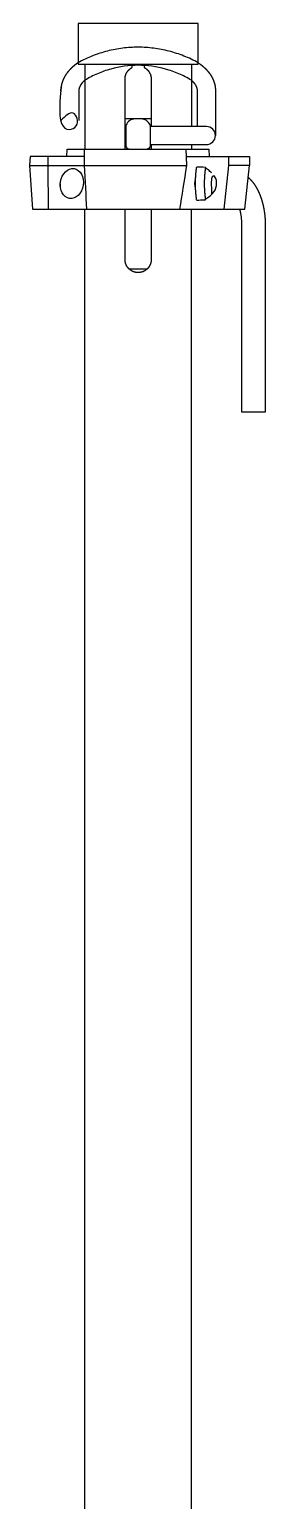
# Model space of a CAD drawing. Header units: millimetres. Extents: x 1924 to 471109, y -30014 to 109986.
# Drawn here: x 436172 to 436330, y 29599 to 30579 of the extents above; entities that cross this region are included whole.
import ezdxf

# ---------------------------------------------------------------- set-up
doc = ezdxf.new("R2010")
doc.units = ezdxf.units.MM
doc.header["$LTSCALE"] = 100
doc.linetypes.add('104', pattern=[4, 2, -2])
doc.layers.add('PERI_HIDDEN', color=30, linetype='104', plot=False)

msp = doc.modelspace()

# ---------------------------------------------------------------- linework, layer by layer
at = {"color": 0, "linetype": 'ByBlock'}
for p, q in [((436209.37, 30555.612), (436209.37, 30499.112)), ((436280.46, 30555.612), (436280.46, 30514.112)), ((436253.665, 30519.112), (436236.165, 30519.112)), ((436253.665, 30502.112), (436253.665, 30499.112)), ((436280.46, 30502.112), (436280.46, 30499.112)), ((436305.185, 30494.112), (436305.185, 30488.112)), ((436250.772, 30419.112), (436239.057, 30419.112))]:
    msp.add_line(p, q, dxfattribs=at)
msp.add_lwpolyline([(436284.915, 30555.612), (436284.915, 30582.612), (436204.915, 30582.612), (436204.915, 30555.612)], close=True, dxfattribs=at)
for points in [[(436236.165, 30499.112), (436236.165, 30545.612), (436236.166, 30545.757), (436236.17, 30545.902), (436236.176, 30546.049), (436236.185, 30546.196), (436236.197, 30546.343), (436236.21, 30546.491), (436236.227, 30546.639), (436236.246, 30546.788), (436236.268, 30546.936), (436236.292, 30547.085), (436236.319, 30547.233), (436236.348, 30547.382), (436236.38, 30547.53), (436236.414, 30547.678), (436236.451, 30547.825), (436236.491, 30547.972), (436236.533, 30548.119), (436236.578, 30548.265), (436236.625, 30548.41), (436236.675, 30548.555), (436236.727, 30548.698), (436236.782, 30548.841), (436236.84, 30548.982), (436236.9, 30549.123), (436236.963, 30549.262), (436237.028, 30549.4), (436237.096, 30549.537), (436237.166, 30549.673), (436237.238, 30549.807), (436237.312, 30549.94), (436237.388, 30550.071), (436237.467, 30550.2), (436237.548, 30550.328), (436237.63, 30550.455), (436237.715, 30550.579), (436237.801, 30550.702), (436237.889, 30550.823), (436237.979, 30550.943), (436238.07, 30551.06), (436238.163, 30551.175), (436238.257, 30551.288), (436238.353, 30551.399), (436238.451, 30551.508), (436238.549, 30551.615), (436238.649, 30551.72), (436238.751, 30551.822), (436238.854, 30551.922), (436238.959, 30552.022), (436239.067, 30552.12), (436239.177, 30552.217), (436239.289, 30552.312), (436239.403, 30552.406), (436239.519, 30552.499), (436239.637, 30552.59), (436239.757, 30552.679), (436239.879, 30552.766), (436240.003, 30552.852), (436240.128, 30552.935), (436240.255, 30553.017), (436240.384, 30553.097), (436240.514, 30553.174), (436240.646, 30553.25), (436240.78, 30553.323), (436240.915, 30553.394), (436240.915, 30555.612)], [(436248.915, 30555.612), (436248.915, 30553.394), (436249.05, 30553.323), (436249.183, 30553.25), (436249.315, 30553.174), (436249.446, 30553.097), (436249.574, 30553.017), (436249.701, 30552.935), (436249.827, 30552.852), (436249.951, 30552.766), (436250.072, 30552.679), (436250.192, 30552.59), (436250.31, 30552.499), (436250.427, 30552.406), (436250.541, 30552.312), (436250.653, 30552.217), (436250.762, 30552.12), (436250.87, 30552.022), (436250.976, 30551.922), (436251.079, 30551.822), (436251.18, 30551.72), (436251.28, 30551.615), (436251.379, 30551.508), (436251.476, 30551.399), (436251.572, 30551.288), (436251.667, 30551.175), (436251.76, 30551.06), (436251.851, 30550.943), (436251.941, 30550.823), (436252.029, 30550.702), (436252.115, 30550.579), (436252.199, 30550.455), (436252.282, 30550.328), (436252.362, 30550.2), (436252.441, 30550.071), (436252.518, 30549.94), (436252.592, 30549.807), (436252.664, 30549.673), (436252.734, 30549.537), (436252.801, 30549.4), (436252.867, 30549.262), (436252.929, 30549.123), (436252.989, 30548.982), (436253.047, 30548.841), (436253.102, 30548.698), (436253.155, 30548.555), (436253.204, 30548.41), (436253.252, 30548.265), (436253.296, 30548.119), (436253.339, 30547.972), (436253.378, 30547.825), (436253.415, 30547.678), (436253.45, 30547.53), (436253.481, 30547.382), (436253.511, 30547.233), (436253.538, 30547.085), (436253.562, 30546.936), (436253.583, 30546.788), (436253.602, 30546.639), (436253.619, 30546.491), (436253.633, 30546.343), (436253.644, 30546.196), (436253.653, 30546.049), (436253.66, 30545.902), (436253.663, 30545.757), (436253.665, 30545.612), (436253.665, 30514.112)], [(436284.994, 30556.517), (436284.994, 30556.517), (436285.072, 30556.464), (436285.151, 30556.41), (436285.229, 30556.356), (436285.307, 30556.302), (436285.385, 30556.247), (436285.462, 30556.193), (436285.54, 30556.138), (436285.617, 30556.083), (436285.694, 30556.028), (436285.771, 30555.973), (436285.847, 30555.918), (436285.923, 30555.863), (436286, 30555.807), (436286.076, 30555.752), (436286.151, 30555.696), (436286.227, 30555.64), (436286.302, 30555.584), (436286.377, 30555.528), (436286.452, 30555.472), (436286.527, 30555.415), (436286.601, 30555.359), (436286.675, 30555.302), (436286.749, 30555.245), (436286.823, 30555.188), (436286.897, 30555.131), (436286.97, 30555.073), (436287.043, 30555.016), (436287.116, 30554.958), (436287.189, 30554.901), (436287.261, 30554.843), (436287.334, 30554.785), (436287.406, 30554.726), (436287.478, 30554.668), (436287.549, 30554.61), (436287.621, 30554.551), (436287.692, 30554.492), (436287.763, 30554.433), (436287.833, 30554.374), (436287.904, 30554.315), (436287.974, 30554.256), (436288.044, 30554.196), (436288.114, 30554.137), (436288.184, 30554.077), (436288.253, 30554.017), (436288.322, 30553.957), (436288.391, 30553.896), (436288.46, 30553.836), (436288.528, 30553.776), (436288.597, 30553.715), (436288.665, 30553.654), (436288.732, 30553.593), (436288.8, 30553.532), (436288.867, 30553.471), (436288.934, 30553.409), (436289.001, 30553.347), (436289.068, 30553.286), (436289.134, 30553.224), (436289.201, 30553.162), (436289.267, 30553.1), (436289.332, 30553.037), (436289.398, 30552.975), (436289.463, 30552.912), (436289.528, 30552.849), (436289.593, 30552.786), (436289.658, 30552.723), (436289.722, 30552.66), (436289.786, 30552.596), (436289.85, 30552.533), (436289.914, 30552.469), (436289.977, 30552.405), (436290.04, 30552.341), (436290.103, 30552.277), (436290.166, 30552.212), (436290.228, 30552.148), (436290.29, 30552.083), (436290.352, 30552.018), (436290.414, 30551.953), (436290.475, 30551.888), (436290.536, 30551.823), (436290.597, 30551.757), (436290.658, 30551.692), (436290.718, 30551.626), (436290.778, 30551.56), (436290.838, 30551.494), (436290.898, 30551.428), (436290.957, 30551.362), (436291.016, 30551.295), (436291.075, 30551.228), (436291.133, 30551.162), (436291.192, 30551.095), (436291.25, 30551.027), (436291.308, 30550.96), (436291.365, 30550.893), (436291.422, 30550.825), (436291.479, 30550.757), (436291.536, 30550.689), (436291.593, 30550.621), (436291.649, 30550.553), (436291.705, 30550.485), (436291.76, 30550.416), (436291.816, 30550.348), (436291.871, 30550.279), (436291.926, 30550.21), (436291.98, 30550.141), (436292.034, 30550.071), (436292.088, 30550.002), (436292.142, 30549.932), (436292.196, 30549.863), (436292.249, 30549.793), (436292.302, 30549.723), (436292.354, 30549.652), (436292.406, 30549.582), (436292.459, 30549.511), (436292.51, 30549.441), (436292.562, 30549.37), (436292.613, 30549.299), (436292.664, 30549.228), (436292.714, 30549.156), (436292.765, 30549.085), (436292.815, 30549.013), (436292.864, 30548.941), (436292.914, 30548.87), (436292.963, 30548.797), (436293.012, 30548.725), (436293.06, 30548.653), (436293.109, 30548.58), (436293.157, 30548.508), (436293.204, 30548.435), (436293.252, 30548.362), (436293.299, 30548.288), (436293.345, 30548.215), (436293.392, 30548.142), (436293.438, 30548.068), (436293.484, 30547.994), (436293.529, 30547.92), (436293.575, 30547.846), (436293.62, 30547.772), (436293.664, 30547.697), (436293.708, 30547.623), (436293.752, 30547.548), (436293.796, 30547.473), (436293.84, 30547.398), (436293.883, 30547.323), (436293.925, 30547.248), (436293.968, 30547.172), (436294.01, 30547.096), (436294.052, 30547.02), (436294.093, 30546.944), (436294.134, 30546.868), (436294.175, 30546.792), (436294.216, 30546.716), (436294.256, 30546.639), (436294.296, 30546.562), (436294.335, 30546.485), (436294.375, 30546.408), (436294.414, 30546.331), (436294.452, 30546.253), (436294.491, 30546.176), (436294.528, 30546.098), (436294.566, 30546.02), (436294.603, 30545.942), (436294.64, 30545.864), (436294.677, 30545.786), (436294.713, 30545.707), (436294.749, 30545.628), (436294.784, 30545.55), (436294.819, 30545.471), (436294.854, 30545.392), (436294.889, 30545.312), (436294.923, 30545.233), (436294.956, 30545.153), (436294.99, 30545.074), (436295.023, 30544.994), (436295.055, 30544.914), (436295.088, 30544.834), (436295.12, 30544.753), (436295.151, 30544.673), (436295.182, 30544.592), (436295.213, 30544.512), (436295.244, 30544.431), (436295.274, 30544.35), (436295.303, 30544.269), (436295.333, 30544.188), (436295.362, 30544.106), (436295.39, 30544.025), (436295.419, 30543.943), (436295.447, 30543.862), (436295.474, 30543.78), (436295.501, 30543.698), (436295.528, 30543.616), (436295.554, 30543.534), (436295.58, 30543.452), (436295.606, 30543.369), (436295.631, 30543.287), (436295.656, 30543.204), (436295.681, 30543.122), (436295.705, 30543.039), (436295.728, 30542.956), (436295.752, 30542.873), (436295.775, 30542.79), (436295.797, 30542.707), (436295.819, 30542.623), (436295.841, 30542.54), (436295.863, 30542.457), (436295.884, 30542.373), (436295.904, 30542.289), (436295.925, 30542.206), (436295.944, 30542.122), (436295.964, 30542.038), (436295.983, 30541.954), (436296.002, 30541.87), (436296.02, 30541.786), (436296.038, 30541.701), (436296.055, 30541.617), (436296.072, 30541.533), (436296.089, 30541.448), (436296.105, 30541.364), (436296.121, 30541.279), (436296.136, 30541.194), (436296.151, 30541.109), (436296.166, 30541.025), (436296.18, 30540.94), (436296.194, 30540.855), (436296.208, 30540.77), (436296.221, 30540.685), (436296.233, 30540.6), (436296.245, 30540.514), (436296.257, 30540.429), (436296.268, 30540.344), (436296.279, 30540.258), (436296.29, 30540.173), (436296.3, 30540.088), (436296.31, 30540.002), (436296.319, 30539.916), (436296.328, 30539.831), (436296.336, 30539.745), (436296.344, 30539.66), (436296.352, 30539.574), (436296.359, 30539.488), (436296.366, 30539.402), (436296.372, 30539.316), (436296.378, 30539.231), (436296.383, 30539.145), (436296.388, 30539.059), (436296.393, 30538.973), (436296.397, 30538.887), (436296.401, 30538.801), (436296.404, 30538.715), (436296.407, 30538.629), (436296.409, 30538.542), (436296.411, 30538.456), (436296.413, 30538.37), (436296.414, 30538.284), (436296.415, 30538.198), (436296.415, 30538.112), (436296.415, 30508.112)], [(436209.37, 30544.891), (436209.299, 30544.829), (436209.23, 30544.768), (436209.161, 30544.706), (436209.093, 30544.644), (436209.025, 30544.583), (436208.958, 30544.521), (436208.892, 30544.46), (436208.827, 30544.398), (436208.762, 30544.337), (436208.698, 30544.276), (436208.635, 30544.214), (436208.572, 30544.153), (436208.51, 30544.092), (436208.449, 30544.031), (436208.388, 30543.97), (436208.328, 30543.909), (436208.269, 30543.848), (436208.21, 30543.787), (436208.153, 30543.726), (436208.096, 30543.666), (436208.039, 30543.605), (436207.984, 30543.545), (436207.929, 30543.485), (436207.874, 30543.425), (436207.821, 30543.365), (436207.768, 30543.305), (436207.716, 30543.246), (436207.664, 30543.186), (436207.614, 30543.127), (436207.563, 30543.067), (436207.514, 30543.008), (436207.465, 30542.949), (436207.417, 30542.89), (436207.37, 30542.832), (436207.323, 30542.773), (436207.277, 30542.714), (436207.232, 30542.656), (436207.187, 30542.598), (436207.143, 30542.54), (436207.099, 30542.482), (436207.057, 30542.425), (436207.014, 30542.367), (436206.973, 30542.31), (436206.932, 30542.252), (436206.892, 30542.195), (436206.852, 30542.139), (436206.813, 30542.082), (436206.775, 30542.025), (436206.737, 30541.969), (436206.7, 30541.913), (436206.663, 30541.857), (436206.628, 30541.801), (436206.592, 30541.745), (436206.558, 30541.69), (436206.524, 30541.634), (436206.49, 30541.579), (436206.457, 30541.524), (436206.425, 30541.469), (436206.393, 30541.415), (436206.362, 30541.36), (436206.331, 30541.306), (436206.302, 30541.252), (436206.272, 30541.198), (436206.243, 30541.145), (436206.215, 30541.091), (436206.187, 30541.038), (436206.16, 30540.985), (436206.134, 30540.932), (436206.108, 30540.88), (436206.082, 30540.827), (436206.057, 30540.775), (436206.033, 30540.723), (436206.009, 30540.671), (436205.986, 30540.62), (436205.963, 30540.568), (436205.941, 30540.517), (436205.919, 30540.466), (436205.898, 30540.416), (436205.878, 30540.365), (436205.858, 30540.315), (436205.838, 30540.265), (436205.819, 30540.215), (436205.8, 30540.166), (436205.782, 30540.116), (436205.765, 30540.067), (436205.748, 30540.019), (436205.731, 30539.97), (436205.715, 30539.922), (436205.7, 30539.873), (436205.684, 30539.826), (436205.67, 30539.778), (436205.656, 30539.73), (436205.642, 30539.683), (436205.628, 30539.636), (436205.615, 30539.589), (436205.603, 30539.542), (436205.591, 30539.496), (436205.579, 30539.449), (436205.568, 30539.403), (436205.557, 30539.357), (436205.547, 30539.311), (436205.537, 30539.265), (436205.528, 30539.22), (436205.518, 30539.174), (436205.51, 30539.129), (436205.501, 30539.084), (436205.493, 30539.039), (436205.486, 30538.994), (436205.479, 30538.949), (436205.472, 30538.904), (436205.466, 30538.859), (436205.46, 30538.815), (436205.454, 30538.77), (436205.449, 30538.726), (436205.444, 30538.682), (436205.44, 30538.638), (436205.436, 30538.594), (436205.432, 30538.55), (436205.426, 30538.462), (436205.421, 30538.374), (436205.417, 30538.286), (436205.415, 30538.199), (436205.415, 30538.112), (436205.415, 30518.112)], [(436284.415, 30514.112), (436284.415, 30538.112), (436284.414, 30538.199), (436284.412, 30538.287), (436284.409, 30538.375), (436284.404, 30538.463), (436284.398, 30538.551), (436284.391, 30538.64), (436284.382, 30538.73), (436284.377, 30538.774), (436284.371, 30538.819), (436284.365, 30538.864), (436284.359, 30538.909), (436284.353, 30538.954), (436284.346, 30539), (436284.338, 30539.045), (436284.331, 30539.091), (436284.322, 30539.136), (436284.314, 30539.182), (436284.305, 30539.228), (436284.295, 30539.274), (436284.286, 30539.32), (436284.275, 30539.366), (436284.265, 30539.413), (436284.254, 30539.459), (436284.242, 30539.506), (436284.23, 30539.553), (436284.218, 30539.6), (436284.205, 30539.647), (436284.191, 30539.694), (436284.178, 30539.742), (436284.163, 30539.789), (436284.149, 30539.837), (436284.133, 30539.885), (436284.118, 30539.933), (436284.102, 30539.981), (436284.085, 30540.03), (436284.068, 30540.078), (436284.05, 30540.127), (436284.032, 30540.176), (436284.014, 30540.225), (436283.995, 30540.274), (436283.975, 30540.324), (436283.955, 30540.373), (436283.934, 30540.423), (436283.913, 30540.473), (436283.892, 30540.523), (436283.869, 30540.574), (436283.847, 30540.625), (436283.824, 30540.675), (436283.8, 30540.726), (436283.776, 30540.778), (436283.751, 30540.829), (436283.725, 30540.881), (436283.699, 30540.933), (436283.673, 30540.985), (436283.646, 30541.037), (436283.618, 30541.09), (436283.59, 30541.143), (436283.561, 30541.196), (436283.532, 30541.249), (436283.502, 30541.302), (436283.472, 30541.356), (436283.441, 30541.41), (436283.409, 30541.464), (436283.377, 30541.519), (436283.344, 30541.574), (436283.311, 30541.629), (436283.276, 30541.684), (436283.242, 30541.739), (436283.207, 30541.795), (436283.171, 30541.851), (436283.134, 30541.907), (436283.097, 30541.963), (436283.059, 30542.02), (436283.02, 30542.077), (436282.981, 30542.134), (436282.942, 30542.191), (436282.901, 30542.248), (436282.86, 30542.305), (436282.818, 30542.363), (436282.776, 30542.421), (436282.733, 30542.479), (436282.689, 30542.537), (436282.645, 30542.595), (436282.6, 30542.653), (436282.554, 30542.712), (436282.508, 30542.77), (436282.461, 30542.829), (436282.413, 30542.888), (436282.365, 30542.947), (436282.316, 30543.007), (436282.266, 30543.066), (436282.216, 30543.126), (436282.165, 30543.185), (436282.113, 30543.245), (436282.061, 30543.305), (436282.008, 30543.365), (436281.954, 30543.425), (436281.9, 30543.485), (436281.845, 30543.545), (436281.789, 30543.606), (436281.733, 30543.666), (436281.676, 30543.727), (436281.618, 30543.787), (436281.559, 30543.848), (436281.5, 30543.909), (436281.44, 30543.97), (436281.38, 30544.031), (436281.319, 30544.092), (436281.257, 30544.153), (436281.194, 30544.214), (436281.131, 30544.276), (436281.067, 30544.337), (436281.002, 30544.398), (436280.937, 30544.46), (436280.871, 30544.521), (436280.804, 30544.583), (436280.737, 30544.644), (436280.669, 30544.706), (436280.6, 30544.768), (436280.53, 30544.829), (436280.46, 30544.891)], [(436208.879, 30499.112), (436208.874, 30498.114), (436208.868, 30497.115), (436208.862, 30496.115), (436208.857, 30495.114), (436208.851, 30494.112), (436172.862, 30494.112), (436172.446, 30488.112), (436277.384, 30488.112)], [(436197.403, 30494.112), (436197.665, 30499.112), (436292.015, 30499.112), (436292.277, 30494.112)], [(436208.992, 30499.112), (436208.98, 30496.922), (436208.968, 30494.728), (436208.956, 30492.528), (436208.944, 30490.322), (436208.933, 30488.112), (436209.135, 30484.299), (436209.337, 30480.542), (436209.541, 30476.838), (436209.745, 30473.188), (436209.95, 30469.591), (436210.155, 30466.046), (436210.361, 30462.553), (436210.569, 30459.112)], [(436272.724, 30459.112), (436273.278, 30462.542), (436273.84, 30466.025), (436274.41, 30469.563), (436274.988, 30473.156), (436275.574, 30476.807), (436276.168, 30480.515), (436276.772, 30484.283), (436277.384, 30488.112), (436276.861, 30499.112)], [(436185.083, 30459.112), (436184.946, 30488.112), (436185.027, 30494.112)], [(436277.099, 30494.112), (436319.185, 30494.112), (436319.185, 30488.112)], [(436172.446, 30488.112), (436174.532, 30459.112), (436316.101, 30459.112), (436319.185, 30488.112), (436305.185, 30488.112), (436302.101, 30459.112)], [(436312.524, 30459.112), (436312.564, 30458.959), (436312.603, 30458.805), (436312.642, 30458.65), (436312.68, 30458.494), (436312.718, 30458.338), (436312.755, 30458.181), (436312.792, 30458.023), (436312.828, 30457.864), (436312.864, 30457.704), (436312.899, 30457.543), (436312.934, 30457.382), (436312.968, 30457.22), (436313.001, 30457.057), (436313.034, 30456.894), (436313.098, 30456.565), (436313.159, 30456.233), (436313.219, 30455.899), (436313.276, 30455.562), (436313.33, 30455.223), (436313.382, 30454.881), (436313.431, 30454.538), (436313.478, 30454.192), (436313.522, 30453.844), (436313.564, 30453.495), (436313.603, 30453.144), (436313.64, 30452.791), (436313.673, 30452.437), (436313.705, 30452.081), (436313.733, 30451.724), (436313.759, 30451.366), (436313.782, 30451.007), (436313.803, 30450.647), (436313.821, 30450.287), (436313.836, 30449.925), (436313.848, 30449.563), (436313.858, 30449.201), (436313.865, 30448.838), (436313.869, 30448.475), (436313.87, 30448.112), (436313.87, 30324.112), (436329.87, 30324.112), (436329.87, 30448.112), (436329.87, 30448.406), (436329.868, 30448.701), (436329.864, 30448.995), (436329.86, 30449.289), (436329.854, 30449.584), (436329.846, 30449.878), (436329.837, 30450.172), (436329.827, 30450.466), (436329.816, 30450.76), (436329.803, 30451.053), (436329.789, 30451.347), (436329.773, 30451.64), (436329.756, 30451.933), (436329.738, 30452.226), (436329.718, 30452.518), (436329.697, 30452.811), (436329.675, 30453.103), (436329.651, 30453.394), (436329.626, 30453.686), (436329.6, 30453.977), (436329.572, 30454.268), (436329.543, 30454.558), (436329.512, 30454.848), (436329.481, 30455.138), (436329.447, 30455.427), (436329.413, 30455.715), (436329.377, 30456.004), (436329.34, 30456.291), (436329.301, 30456.579), (436329.261, 30456.866), (436329.22, 30457.152), (436329.177, 30457.437), (436329.134, 30457.723), (436329.088, 30458.007), (436329.042, 30458.291), (436328.994, 30458.574), (436328.944, 30458.857), (436328.894, 30459.139), (436328.842, 30459.421), (436328.788, 30459.701), (436328.733, 30459.981), (436328.677, 30460.261), (436328.62, 30460.539), (436328.561, 30460.817), (436328.501, 30461.094), (436328.44, 30461.371), (436328.377, 30461.646), (436328.313, 30461.921), (436328.247, 30462.195), (436328.18, 30462.469), (436328.112, 30462.741), (436328.042, 30463.012), (436327.971, 30463.283), (436327.899, 30463.553), (436327.825, 30463.822), (436327.75, 30464.09), (436327.674, 30464.357), (436327.596, 30464.623), (436327.517, 30464.888), (436327.436, 30465.152), (436327.354, 30465.416), (436327.271, 30465.678), (436327.186, 30465.939), (436327.1, 30466.199), (436327.056, 30466.329), (436327.013, 30466.458), (436326.968, 30466.588), (436326.924, 30466.717), (436326.879, 30466.845), (436326.833, 30466.974), (436326.788, 30467.102), (436326.742, 30467.23), (436326.696, 30467.357), (436326.649, 30467.485), (436326.602, 30467.612), (436326.554, 30467.738), (436326.507, 30467.865), (436326.459, 30467.991), (436326.41, 30468.117), (436326.362, 30468.243), (436326.313, 30468.368), (436326.263, 30468.493), (436326.213, 30468.618), (436326.163, 30468.743), (436326.113, 30468.867), (436326.062, 30468.991), (436326.011, 30469.114), (436325.959, 30469.238), (436325.907, 30469.361), (436325.855, 30469.484), (436325.802, 30469.606), (436325.749, 30469.728), (436325.696, 30469.85), (436325.642, 30469.972), (436325.588, 30470.093), (436325.533, 30470.214), (436325.479, 30470.335), (436325.423, 30470.455), (436325.368, 30470.575), (436325.312, 30470.695), (436325.255, 30470.814), (436325.199, 30470.933), (436325.142, 30471.052), (436325.084, 30471.17), (436325.026, 30471.289), (436324.968, 30471.406), (436324.909, 30471.524), (436324.85, 30471.641), (436324.791, 30471.758), (436324.731, 30471.874), (436324.671, 30471.991), (436324.61, 30472.107), (436324.549, 30472.222), (436324.488, 30472.337), (436324.426, 30472.452), (436324.364, 30472.567), (436324.302, 30472.681), (436324.239, 30472.795), (436324.175, 30472.908), (436324.112, 30473.021), (436324.047, 30473.134), (436323.983, 30473.247), (436323.918, 30473.359), (436323.853, 30473.471), (436323.787, 30473.582), (436323.721, 30473.693), (436323.654, 30473.804), (436323.587, 30473.914), (436323.52, 30474.024), (436323.452, 30474.134), (436323.384, 30474.243), (436323.315, 30474.352), (436323.246, 30474.461), (436323.176, 30474.569), (436323.106, 30474.677), (436323.036, 30474.784), (436322.965, 30474.892), (436322.894, 30474.998), (436322.823, 30475.105), (436322.75, 30475.211), (436322.678, 30475.316), (436322.605, 30475.422), (436322.532, 30475.526), (436322.458, 30475.631), (436322.384, 30475.735), (436322.309, 30475.839), (436322.234, 30475.942), (436322.158, 30476.045), (436322.082, 30476.148), (436322.006, 30476.25), (436321.929, 30476.352), (436321.851, 30476.453), (436321.774, 30476.554), (436321.695, 30476.655), (436321.616, 30476.755), (436321.537, 30476.855), (436321.457, 30476.954), (436321.377, 30477.053), (436321.296, 30477.152), (436321.215, 30477.25), (436321.133, 30477.347), (436321.051, 30477.445), (436320.968, 30477.541), (436320.885, 30477.638), (436320.801, 30477.733), (436320.717, 30477.829), (436320.632, 30477.924), (436320.546, 30478.018), (436320.461, 30478.112), (436320.374, 30478.206), (436320.287, 30478.299), (436320.2, 30478.391), (436320.112, 30478.483), (436320.024, 30478.575), (436319.935, 30478.666), (436319.845, 30478.757), (436319.755, 30478.847), (436319.664, 30478.937), (436319.573, 30479.026), (436319.481, 30479.114), (436319.389, 30479.202), (436319.296, 30479.29), (436319.203, 30479.377), (436319.109, 30479.464), (436319.014, 30479.55), (436318.919, 30479.635), (436318.824, 30479.72), (436318.727, 30479.805), (436318.631, 30479.888), (436318.533, 30479.972), (436318.435, 30480.055), (436318.337, 30480.137)], [(436209.415, 28641.112), (436209.415, 30335.362), (436209.37, 30350.362), (436209.37, 30459.112)], [(436253.665, 30459.112), (436253.665, 30425.612), (436253.664, 30425.508), (436253.662, 30425.404), (436253.659, 30425.3), (436253.654, 30425.195), (436253.649, 30425.09), (436253.641, 30424.985), (436253.633, 30424.879), (436253.623, 30424.773), (436253.612, 30424.668), (436253.6, 30424.562), (436253.586, 30424.455), (436253.571, 30424.349), (436253.555, 30424.243), (436253.537, 30424.137), (436253.518, 30424.031), (436253.498, 30423.924), (436253.477, 30423.818), (436253.454, 30423.712), (436253.43, 30423.607), (436253.404, 30423.501), (436253.377, 30423.395), (436253.349, 30423.29), (436253.32, 30423.185), (436253.289, 30423.08), (436253.257, 30422.976), (436253.224, 30422.872), (436253.189, 30422.768), (436253.153, 30422.665), (436253.116, 30422.562), (436253.077, 30422.46), (436253.037, 30422.358), (436252.996, 30422.257), (436252.954, 30422.156), (436252.91, 30422.056), (436252.865, 30421.957), (436252.818, 30421.858), (436252.771, 30421.76), (436252.722, 30421.662), (436252.672, 30421.565), (436252.621, 30421.469), (436252.568, 30421.374), (436252.515, 30421.279), (436252.46, 30421.185), (436252.405, 30421.092), (436252.348, 30420.999), (436252.29, 30420.908), (436252.232, 30420.817), (436252.172, 30420.727), (436252.111, 30420.638), (436252.05, 30420.55), (436251.987, 30420.463), (436251.924, 30420.377), (436251.86, 30420.292), (436251.795, 30420.208), (436251.729, 30420.125), (436251.662, 30420.043), (436251.594, 30419.961), (436251.526, 30419.881), (436251.457, 30419.802), (436251.388, 30419.725), (436251.317, 30419.648), (436251.246, 30419.572), (436251.175, 30419.498), (436251.102, 30419.425), (436251.029, 30419.352), (436250.955, 30419.281), (436250.879, 30419.21), (436250.802, 30419.139), (436250.725, 30419.07), (436250.646, 30419.001), (436250.566, 30418.932), (436250.485, 30418.865), (436250.402, 30418.798), (436250.319, 30418.732), (436250.235, 30418.667), (436250.15, 30418.603), (436250.064, 30418.54), (436249.977, 30418.477), (436249.889, 30418.416), (436249.8, 30418.355), (436249.71, 30418.295), (436249.619, 30418.237), (436249.528, 30418.179), (436249.435, 30418.122), (436249.342, 30418.067), (436249.248, 30418.012), (436249.153, 30417.958), (436249.058, 30417.906), (436248.962, 30417.855), (436248.865, 30417.805), (436248.767, 30417.756), (436248.669, 30417.708), (436248.57, 30417.662), (436248.471, 30417.617), (436248.37, 30417.573), (436248.27, 30417.53), (436248.168, 30417.489), (436248.067, 30417.449), (436247.964, 30417.411), (436247.862, 30417.373), (436247.758, 30417.337), (436247.655, 30417.303), (436247.551, 30417.269), (436247.446, 30417.237), (436247.341, 30417.206), (436247.236, 30417.177), (436247.131, 30417.149), (436247.026, 30417.122), (436246.92, 30417.097), (436246.814, 30417.073), (436246.708, 30417.05), (436246.602, 30417.028), (436246.496, 30417.008), (436246.39, 30416.989), (436246.283, 30416.972), (436246.177, 30416.955), (436246.071, 30416.94), (436245.965, 30416.927), (436245.859, 30416.914), (436245.753, 30416.903), (436245.647, 30416.893), (436245.542, 30416.885), (436245.437, 30416.878), (436245.332, 30416.872), (436245.227, 30416.867), (436245.122, 30416.864), (436245.018, 30416.862), (436244.915, 30416.862), (436244.811, 30416.862), (436244.707, 30416.864), (436244.603, 30416.867), (436244.498, 30416.872), (436244.393, 30416.878), (436244.288, 30416.885), (436244.182, 30416.893), (436244.076, 30416.903), (436243.971, 30416.914), (436243.865, 30416.927), (436243.758, 30416.94), (436243.652, 30416.955), (436243.546, 30416.972), (436243.44, 30416.989), (436243.334, 30417.008), (436243.227, 30417.028), (436243.121, 30417.05), (436243.015, 30417.073), (436242.909, 30417.097), (436242.804, 30417.122), (436242.698, 30417.149), (436242.593, 30417.177), (436242.488, 30417.206), (436242.383, 30417.237), (436242.279, 30417.269), (436242.175, 30417.303), (436242.071, 30417.337), (436241.968, 30417.373), (436241.865, 30417.411), (436241.763, 30417.449), (436241.661, 30417.489), (436241.56, 30417.53), (436241.459, 30417.573), (436241.359, 30417.617), (436241.259, 30417.662), (436241.161, 30417.708), (436241.062, 30417.756), (436240.965, 30417.805), (436240.868, 30417.855), (436240.772, 30417.906), (436240.676, 30417.958), (436240.581, 30418.012), (436240.487, 30418.067), (436240.394, 30418.122), (436240.302, 30418.179), (436240.21, 30418.237), (436240.12, 30418.295), (436240.03, 30418.355), (436239.941, 30418.416), (436239.853, 30418.477), (436239.766, 30418.54), (436239.68, 30418.603), (436239.595, 30418.667), (436239.51, 30418.732), (436239.427, 30418.798), (436239.345, 30418.865), (436239.264, 30418.932), (436239.184, 30419.001), (436239.105, 30419.07), (436239.027, 30419.139), (436238.95, 30419.21), (436238.875, 30419.281), (436238.8, 30419.352), (436238.727, 30419.425), (436238.655, 30419.498), (436238.583, 30419.572), (436238.512, 30419.648), (436238.442, 30419.725), (436238.372, 30419.802), (436238.303, 30419.881), (436238.235, 30419.961), (436238.168, 30420.043), (436238.101, 30420.125), (436238.035, 30420.208), (436237.97, 30420.292), (436237.906, 30420.377), (436237.842, 30420.463), (436237.78, 30420.55), (436237.718, 30420.638), (436237.658, 30420.727), (436237.598, 30420.817), (436237.539, 30420.908), (436237.482, 30420.999), (436237.425, 30421.092), (436237.369, 30421.185), (436237.315, 30421.279), (436237.261, 30421.374), (436237.209, 30421.469), (436237.158, 30421.565), (436237.108, 30421.662), (436237.059, 30421.76), (436237.011, 30421.858), (436236.965, 30421.957), (436236.92, 30422.056), (436236.876, 30422.156), (436236.833, 30422.257), (436236.792, 30422.358), (436236.752, 30422.46), (436236.714, 30422.562), (436236.676, 30422.665), (436236.64, 30422.768), (436236.606, 30422.872), (436236.572, 30422.976), (436236.54, 30423.08), (436236.51, 30423.185), (436236.48, 30423.29), (436236.452, 30423.395), (436236.425, 30423.501), (436236.4, 30423.607), (436236.376, 30423.712), (436236.353, 30423.818), (436236.331, 30423.924), (436236.311, 30424.031), (436236.292, 30424.137), (436236.275, 30424.243), (436236.258, 30424.349), (436236.243, 30424.455), (436236.23, 30424.562), (436236.217, 30424.668), (436236.206, 30424.773), (436236.197, 30424.879), (436236.188, 30424.985), (436236.181, 30425.09), (436236.175, 30425.195), (436236.171, 30425.3), (436236.167, 30425.404), (436236.165, 30425.508), (436236.165, 30425.612), (436236.165, 30459.112)], [(436280.415, 28641.112), (436280.415, 30335.362), (436280.46, 30350.362), (436280.46, 30459.112)]]:
    msp.add_lwpolyline(points, dxfattribs=at)
for points in [[(436238.915, 30499.112, -0.4142136), (436236.915, 30501.112), (436236.915, 30515.112)], [(436252.915, 30515.112), (436252.915, 30501.112, -0.4142136), (436250.915, 30499.112)], [(436252.915, 30502.112), (436290.415, 30502.112, 1), (436290.415, 30514.112), (436252.915, 30514.112)]]:
    msp.add_lwpolyline(points, format="xyb", dxfattribs=at)
for centre, start, end in [((436242.915, 30512.612), 90, 157.380135), ((436246.915, 30512.612), 22.619865, 90)]:
    msp.add_arc(centre, 6.5, start, end, dxfattribs=at)
msp.add_ellipse((436200.725, 30476.112), major_axis=(-1.499, -9.935), ratio=0.7616466, dxfattribs=at)
for centre, major_axis, ratio, start_param, end_param in [((436187.9, 30476.112), (1.456, -9.972), 0.5097485, 1.2115988, 1.5187321), ((436289.876, 30476.112), (0, 8.5), 0.8660254, 1.2134435, 1.9281492)]:
    msp.add_ellipse(centre, major_axis=major_axis, ratio=ratio, start_param=start_param, end_param=end_param, dxfattribs=at)
for points, weights, knots in [([(436204.915, 30556.558), (436204.875, 30556.538), (436204.836, 30556.517), (436204.797, 30556.491), (436204.757, 30556.464), (436204.718, 30556.437), (436204.679, 30556.41), (436204.64, 30556.383), (436204.601, 30556.356), (436204.562, 30556.329), (436204.523, 30556.302), (436204.484, 30556.274), (436204.445, 30556.247), (436204.406, 30556.22), (436204.367, 30556.193), (436204.329, 30556.165), (436204.29, 30556.138), (436204.251, 30556.111), (436204.213, 30556.083), (436204.174, 30556.056), (436204.136, 30556.028), (436204.097, 30556.001), (436204.059, 30555.973), (436204.021, 30555.946), (436203.982, 30555.918), (436203.944, 30555.891), (436203.906, 30555.863), (436203.868, 30555.835), (436203.83, 30555.807), (436203.792, 30555.78), (436203.754, 30555.752), (436203.716, 30555.724), (436203.678, 30555.696), (436203.641, 30555.668), (436203.603, 30555.64), (436203.565, 30555.612), (436203.527, 30555.584), (436203.49, 30555.556), (436203.452, 30555.528), (436203.415, 30555.5), (436203.378, 30555.472), (436203.34, 30555.443), (436203.303, 30555.415), (436203.266, 30555.387), (436203.228, 30555.359), (436203.191, 30555.33), (436203.154, 30555.302), (436203.117, 30555.273), (436203.08, 30555.245), (436203.043, 30555.216), (436203.006, 30555.188), (436202.969, 30555.159), (436202.933, 30555.131), (436202.896, 30555.102), (436202.859, 30555.073), (436202.823, 30555.045), (436202.786, 30555.016), (436202.749, 30554.987), (436202.713, 30554.958), (436202.677, 30554.929), (436202.64, 30554.9), (436202.604, 30554.871), (436202.568, 30554.842), (436202.531, 30554.813), (436202.495, 30554.784), (436202.459, 30554.755), (436202.423, 30554.726), (436202.387, 30554.697), (436202.351, 30554.668), (436202.315, 30554.638), (436202.279, 30554.609), (436202.244, 30554.58), (436202.208, 30554.551), (436202.172, 30554.521), (436202.137, 30554.492), (436202.101, 30554.462), (436202.065, 30554.433), (436202.03, 30554.403), (436201.995, 30554.374), (436201.959, 30554.344), (436201.924, 30554.314), (436201.889, 30554.285), (436201.854, 30554.255), (436201.818, 30554.225), (436201.783, 30554.195), (436201.748, 30554.166), (436201.713, 30554.136), (436201.679, 30554.106), (436201.644, 30554.076), (436201.609, 30554.046), (436201.574, 30554.016), (436201.54, 30553.986), (436201.505, 30553.956), (436201.47, 30553.925), (436201.436, 30553.895), (436201.401, 30553.865), (436201.367, 30553.835), (436201.333, 30553.805), (436201.298, 30553.774), (436201.264, 30553.744), (436201.23, 30553.714), (436201.196, 30553.683), (436201.162, 30553.653), (436201.128, 30553.622), (436201.094, 30553.592), (436201.06, 30553.561), (436201.026, 30553.53), (436200.992, 30553.5), (436200.959, 30553.469), (436200.925, 30553.438), (436200.892, 30553.408), (436200.858, 30553.377), (436200.825, 30553.346), (436200.791, 30553.315), (436200.758, 30553.284), (436200.725, 30553.253), (436200.691, 30553.222), (436200.658, 30553.191), (436200.625, 30553.16), (436200.592, 30553.129), (436200.559, 30553.098), (436200.526, 30553.067), (436200.493, 30553.035), (436200.46, 30553.004), (436200.428, 30552.973), (436200.395, 30552.941), (436200.362, 30552.91), (436200.33, 30552.879), (436200.297, 30552.847), (436200.265, 30552.816), (436200.232, 30552.784), (436200.2, 30552.753), (436200.168, 30552.721), (436200.136, 30552.689), (436200.103, 30552.658), (436200.071, 30552.626), (436200.039, 30552.594), (436200.007, 30552.563), (436199.975, 30552.531), (436199.944, 30552.499), (436199.912, 30552.467), (436199.88, 30552.435), (436199.848, 30552.403), (436199.817, 30552.371), (436199.785, 30552.339), (436199.754, 30552.307), (436199.722, 30552.275), (436199.691, 30552.243), (436199.66, 30552.21), (436199.629, 30552.178), (436199.597, 30552.146), (436199.566, 30552.114), (436199.535, 30552.081), (436199.504, 30552.049), (436199.473, 30552.016), (436199.443, 30551.984), (436199.412, 30551.951), (436199.381, 30551.919), (436199.35, 30551.886), (436199.32, 30551.854), (436199.289, 30551.821), (436199.259, 30551.788), (436199.228, 30551.756), (436199.198, 30551.723), (436199.168, 30551.69), (436199.138, 30551.657), (436199.107, 30551.624), (436199.077, 30551.591), (436199.047, 30551.558), (436199.017, 30551.525), (436198.988, 30551.492), (436198.958, 30551.459), (436198.928, 30551.426), (436198.898, 30551.393), (436198.869, 30551.36), (436198.839, 30551.327), (436198.81, 30551.293), (436198.78, 30551.26), (436198.751, 30551.227), (436198.722, 30551.193), (436198.692, 30551.16), (436198.663, 30551.126), (436198.634, 30551.093), (436198.605, 30551.059), (436198.576, 30551.026), (436198.547, 30550.992), (436198.518, 30550.959), (436198.49, 30550.925), (436198.461, 30550.891), (436198.432, 30550.857), (436198.404, 30550.824), (436198.375, 30550.79), (436198.347, 30550.756), (436198.318, 30550.722), (436198.29, 30550.688), (436198.262, 30550.654), (436198.234, 30550.62), (436198.206, 30550.586), (436198.178, 30550.552), (436198.15, 30550.518), (436198.122, 30550.483), (436198.094, 30550.449), (436198.066, 30550.415), (436198.039, 30550.381), (436198.011, 30550.346), (436197.983, 30550.312), (436197.956, 30550.278), (436197.928, 30550.243), (436197.901, 30550.209), (436197.874, 30550.174), (436197.847, 30550.14), (436197.82, 30550.105), (436197.792, 30550.07), (436197.765, 30550.036), (436197.739, 30550.001), (436197.712, 30549.966), (436197.685, 30549.931), (436197.658, 30549.896), (436197.632, 30549.862), (436197.605, 30549.827), (436197.578, 30549.792), (436197.552, 30549.757), (436197.526, 30549.722), (436197.499, 30549.687), (436197.473, 30549.651), (436197.447, 30549.616), (436197.421, 30549.581), (436197.395, 30549.546), (436197.369, 30549.511), (436197.343, 30549.475), (436197.317, 30549.44), (436197.292, 30549.405), (436197.266, 30549.369), (436197.24, 30549.334), (436197.215, 30549.298), (436197.189, 30549.263), (436197.164, 30549.227), (436197.139, 30549.191), (436197.114, 30549.156), (436197.088, 30549.12), (436197.063, 30549.084), (436197.038, 30549.049), (436197.013, 30549.013), (436196.989, 30548.977), (436196.964, 30548.941), (436196.939, 30548.905), (436196.914, 30548.869), (436196.89, 30548.833), (436196.865, 30548.797), (436196.841, 30548.761), (436196.817, 30548.725), (436196.792, 30548.689), (436196.768, 30548.652), (436196.744, 30548.616), (436196.72, 30548.58), (436196.696, 30548.544), (436196.672, 30548.507), (436196.648, 30548.471), (436196.624, 30548.434), (436196.601, 30548.398), (436196.577, 30548.361), (436196.554, 30548.325), (436196.53, 30548.288), (436196.507, 30548.252), (436196.483, 30548.215), (436196.46, 30548.178), (436196.437, 30548.141), (436196.414, 30548.105), (436196.391, 30548.068), (436196.368, 30548.031), (436196.345, 30547.994), (436196.322, 30547.957), (436196.3, 30547.92), (436196.277, 30547.883), (436196.254, 30547.846), (436196.232, 30547.809), (436196.21, 30547.772), (436196.187, 30547.735), (436196.165, 30547.697), (436196.143, 30547.66), (436196.121, 30547.623), (436196.099, 30547.585), (436196.077, 30547.548), (436196.055, 30547.511), (436196.033, 30547.473), (436196.011, 30547.436), (436195.99, 30547.398), (436195.968, 30547.361), (436195.947, 30547.323), (436195.925, 30547.285), (436195.904, 30547.248), (436195.883, 30547.21), (436195.862, 30547.172), (436195.841, 30547.134), (436195.82, 30547.096), (436195.799, 30547.058), (436195.778, 30547.021), (436195.757, 30546.983), (436195.736, 30546.945), (436195.716, 30546.906), (436195.695, 30546.868), (436195.675, 30546.83), (436195.654, 30546.792), (436195.634, 30546.754), (436195.614, 30546.716), (436195.594, 30546.677), (436195.574, 30546.639), (436195.554, 30546.601), (436195.534, 30546.562), (436195.514, 30546.524), (436195.494, 30546.485), (436195.474, 30546.447), (436195.455, 30546.408), (436195.435, 30546.37), (436195.416, 30546.331), (436195.397, 30546.292), (436195.377, 30546.253), (436195.358, 30546.215), (436195.339, 30546.176), (436195.32, 30546.137), (436195.301, 30546.098), (436195.282, 30546.059), (436195.264, 30546.02), (436195.245, 30545.981), (436195.226, 30545.942), (436195.208, 30545.903), (436195.189, 30545.864), (436195.171, 30545.825), (436195.153, 30545.785), (436195.135, 30545.746), (436195.117, 30545.707), (436195.099, 30545.668), (436195.081, 30545.628), (436195.063, 30545.589), (436195.045, 30545.549), (436195.028, 30545.51), (436195.01, 30545.47), (436194.993, 30545.431), (436194.976, 30545.391), (436194.958, 30545.352), (436194.941, 30545.312), (436194.924, 30545.272), (436194.907, 30545.232), (436194.89, 30545.193), (436194.873, 30545.153), (436194.857, 30545.113), (436194.84, 30545.073), (436194.824, 30545.033), (436194.807, 30544.993), (436194.791, 30544.953), (436194.774, 30544.913), (436194.758, 30544.873), (436194.742, 30544.833), (436194.726, 30544.793), (436194.71, 30544.753), (436194.694, 30544.713), (436194.679, 30544.672), (436194.663, 30544.632), (436194.647, 30544.592), (436194.632, 30544.552), (436194.617, 30544.511), (436194.601, 30544.471), (436194.586, 30544.43), (436194.571, 30544.39), (436194.556, 30544.35), (436194.541, 30544.309), (436194.526, 30544.268), (436194.512, 30544.228), (436194.497, 30544.187), (436194.482, 30544.147), (436194.468, 30544.106), (436194.454, 30544.065), (436194.439, 30544.025), (436194.425, 30543.984), (436194.411, 30543.943), (436194.397, 30543.902), (436194.383, 30543.861), (436194.369, 30543.82), (436194.356, 30543.779), (436194.342, 30543.739), (436194.329, 30543.698), (436194.315, 30543.657), (436194.302, 30543.616), (436194.289, 30543.574), (436194.275, 30543.533), (436194.262, 30543.492), (436194.249, 30543.451), (436194.237, 30543.41), (436194.224, 30543.369), (436194.211, 30543.328), (436194.199, 30543.286), (436194.186, 30543.245), (436194.174, 30543.204), (436194.161, 30543.162), (436194.149, 30543.121), (436194.137, 30543.08), (436194.125, 30543.038), (436194.113, 30542.997), (436194.101, 30542.955), (436194.09, 30542.914), (436194.078, 30542.872), (436194.066, 30542.831), (436194.055, 30542.789), (436194.044, 30542.748), (436194.032, 30542.706), (436194.021, 30542.665), (436194.01, 30542.623), (436193.999, 30542.581), (436193.988, 30542.54), (436193.978, 30542.498), (436193.967, 30542.456), (436193.957, 30542.414), (436193.946, 30542.373), (436193.936, 30542.331), (436193.925, 30542.289), (436193.915, 30542.247), (436193.905, 30542.205), (436193.895, 30542.163), (436193.885, 30542.121), (436193.876, 30542.079), (436193.866, 30542.037), (436193.856, 30541.995), (436193.847, 30541.953), (436193.837, 30541.911), (436193.828, 30541.869), (436193.819, 30541.827), (436193.81, 30541.785), (436193.801, 30541.743), (436193.792, 30541.701), (436193.783, 30541.659), (436193.775, 30541.617), (436193.766, 30541.574), (436193.757, 30541.532), (436193.749, 30541.49), (436193.741, 30541.448), (436193.733, 30541.406), (436193.725, 30541.363), (436193.717, 30541.321), (436193.709, 30541.279), (436193.701, 30541.236), (436193.693, 30541.194), (436193.686, 30541.152), (436193.678, 30541.109), (436193.671, 30541.067), (436193.664, 30541.024), (436193.656, 30540.982), (436193.649, 30540.94), (436193.642, 30540.897), (436193.635, 30540.855), (436193.629, 30540.812), (436193.622, 30540.77), (436193.616, 30540.727), (436193.609, 30540.684), (436193.603, 30540.642), (436193.596, 30540.599), (436193.59, 30540.557), (436193.584, 30540.514), (436193.578, 30540.472), (436193.573, 30540.429), (436193.567, 30540.386), (436193.561, 30540.344), (436193.556, 30540.301), (436193.55, 30540.258), (436193.545, 30540.216), (436193.54, 30540.173), (436193.535, 30540.13), (436193.53, 30540.087), (436193.525, 30540.045), (436193.52, 30540.002), (436193.515, 30539.959), (436193.511, 30539.916), (436193.506, 30539.874), (436193.502, 30539.831), (436193.498, 30539.788), (436193.493, 30539.745), (436193.489, 30539.702), (436193.485, 30539.659), (436193.482, 30539.617), (436193.478, 30539.574), (436193.474, 30539.531), (436193.471, 30539.488), (436193.467, 30539.445), (436193.464, 30539.402), (436193.461, 30539.359), (436193.458, 30539.316), (436193.455, 30539.273), (436193.452, 30539.23), (436193.449, 30539.188), (436193.446, 30539.145), (436193.444, 30539.102), (436193.441, 30539.059), (436193.439, 30539.016), (436193.437, 30538.973), (436193.435, 30538.93), (436193.433, 30538.887), (436193.431, 30538.844), (436193.429, 30538.801), (436193.427, 30538.758), (436193.426, 30538.715), (436193.424, 30538.672), (436193.423, 30538.628), (436193.421, 30538.585), (436193.42, 30538.542), (436193.419, 30538.499), (436193.418, 30538.456), (436193.418, 30538.413), (436193.417, 30538.37), (436193.416, 30538.327), (436193.416, 30538.284), (436193.415, 30538.241), (436193.415, 30538.198), (436193.415, 30538.155), (436193.415, 30538.112), (436193.415, 30528.112), (436193.415, 30518.112), (436193.415, 30512.915), (436199.415, 30512.915), (436205.415, 30512.915), (436205.415, 30518.112), (436205.415, 30523.308), (436199.415, 30523.308), (436193.415, 30523.308), (436193.415, 30518.112)], [1, 1, 1, 1, 1, 1, 1, 1, 1, 1, 1, 1, 1, 1, 1, 1, 1, 1, 1, 1, 1, 1, 1, 1, 1, 1, 1, 1, 1, 1, 1, 1, 1, 1, 1, 1, 1, 1, 1, 1, 1, 1, 1, 1, 1, 1, 1, 1, 1, 1, 1, 1, 1, 1, 1, 1, 1, 1, 1, 1, 1, 1, 1, 1, 1, 1, 1, 1, 1, 1, 1, 1, 1, 1, 1, 1, 1, 1, 1, 1, 1, 1, 1, 1, 1, 1, 1, 1, 1, 1, 1, 1, 1, 1, 1, 1, 1, 1, 1, 1, 1, 1, 1, 1, 1, 1, 1, 1, 1, 1, 1, 1, 1, 1, 1, 1, 1, 1, 1, 1, 1, 1, 1, 1, 1, 1, 1, 1, 1, 1, 1, 1, 1, 1, 1, 1, 1, 1, 1, 1, 1, 1, 1, 1, 1, 1, 1, 1, 1, 1, 1, 1, 1, 1, 1, 1, 1, 1, 1, 1, 1, 1, 1, 1, 1, 1, 1, 1, 1, 1, 1, 1, 1, 1, 1, 1, 1, 1, 1, 1, 1, 1, 1, 1, 1, 1, 1, 1, 1, 1, 1, 1, 1, 1, 1, 1, 1, 1, 1, 1, 1, 1, 1, 1, 1, 1, 1, 1, 1, 1, 1, 1, 1, 1, 1, 1, 1, 1, 1, 1, 1, 1, 1, 1, 1, 1, 1, 1, 1, 1, 1, 1, 1, 1, 1, 1, 1, 1, 1, 1, 1, 1, 1, 1, 1, 1, 1, 1, 1, 1, 1, 1, 1, 1, 1, 1, 1, 1, 1, 1, 1, 1, 1, 1, 1, 1, 1, 1, 1, 1, 1, 1, 1, 1, 1, 1, 1, 1, 1, 1, 1, 1, 1, 1, 1, 1, 1, 1, 1, 1, 1, 1, 1, 1, 1, 1, 1, 1, 1, 1, 1, 1, 1, 1, 1, 1, 1, 1, 1, 1, 1, 1, 1, 1, 1, 1, 1, 1, 1, 1, 1, 1, 1, 1, 1, 1, 1, 1, 1, 1, 1, 1, 1, 1, 1, 1, 1, 1, 1, 1, 1, 1, 1, 1, 1, 1, 1, 1, 1, 1, 1, 1, 1, 1, 1, 1, 1, 1, 1, 1, 1, 1, 1, 1, 1, 1, 1, 1, 1, 1, 1, 1, 1, 1, 1, 1, 1, 1, 1, 1, 1, 1, 1, 1, 1, 1, 1, 1, 1, 1, 1, 1, 1, 1, 1, 1, 1, 1, 1, 1, 1, 1, 1, 1, 1, 1, 1, 1, 1, 1, 1, 1, 1, 1, 1, 1, 1, 1, 1, 1, 1, 1, 1, 1, 1, 1, 1, 1, 1, 1, 1, 1, 1, 1, 1, 1, 1, 1, 1, 1, 1, 1, 1, 1, 1, 1, 1, 1, 1, 1, 1, 1, 1, 1, 1, 1, 1, 1, 1, 1, 1, 1, 1, 1, 1, 1, 1, 1, 1, 1, 1, 1, 1, 1, 1, 1, 1, 1, 1, 1, 1, 1, 1, 1, 1, 1, 1, 1, 1, 1, 1, 1, 1, 1, 1, 1, 1, 1, 1, 1, 1, 1, 1, 1, 1, 1, 1, 1, 1, 1, 1, 1, 1, 1, 1, 0.707106781187, 1, 0.707106781187, 1, 0.707106781187, 1, 0.707106781187, 1], [0, 0, 0, 1, 1, 2, 2, 3, 3, 4, 4, 5, 5, 6, 6, 7, 7, 8, 8, 9, 9, 10, 10, 11, 11, 12, 12, 13, 13, 14, 14, 15, 15, 16, 16, 17, 17, 18, 18, 19, 19, 20, 20, 21, 21, 22, 22, 23, 23, 24, 24, 25, 25, 26, 26, 27, 27, 28, 28, 29, 29, 30, 30, 31, 31, 32, 32, 33, 33, 34, 34, 35, 35, 36, 36, 37, 37, 38, 38, 39, 39, 40, 40, 41, 41, 42, 42, 43, 43, 44, 44, 45, 45, 46, 46, 47, 47, 48, 48, 49, 49, 50, 50, 51, 51, 52, 52, 53, 53, 54, 54, 55, 55, 56, 56, 57, 57, 58, 58, 59, 59, 60, 60, 61, 61, 62, 62, 63, 63, 64, 64, 65, 65, 66, 66, 67, 67, 68, 68, 69, 69, 70, 70, 71, 71, 72, 72, 73, 73, 74, 74, 75, 75, 76, 76, 77, 77, 78, 78, 79, 79, 80, 80, 81, 81, 82, 82, 83, 83, 84, 84, 85, 85, 86, 86, 87, 87, 88, 88, 89, 89, 90, 90, 91, 91, 92, 92, 93, 93, 94, 94, 95, 95, 96, 96, 97, 97, 98, 98, 99, 99, 100, 100, 101, 101, 102, 102, 103, 103, 104, 104, 105, 105, 106, 106, 107, 107, 108, 108, 109, 109, 110, 110, 111, 111, 112, 112, 113, 113, 114, 114, 115, 115, 116, 116, 117, 117, 118, 118, 119, 119, 120, 120, 121, 121, 122, 122, 123, 123, 124, 124, 125, 125, 126, 126, 127, 127, 128, 128, 129, 129, 130, 130, 131, 131, 132, 132, 133, 133, 134, 134, 135, 135, 136, 136, 137, 137, 138, 138, 139, 139, 140, 140, 141, 141, 142, 142, 143, 143, 144, 144, 145, 145, 146, 146, 147, 147, 148, 148, 149, 149, 150, 150, 151, 151, 152, 152, 153, 153, 154, 154, 155, 155, 156, 156, 157, 157, 158, 158, 159, 159, 160, 160, 161, 161, 162, 162, 163, 163, 164, 164, 165, 165, 166, 166, 167, 167, 168, 168, 169, 169, 170, 170, 171, 171, 172, 172, 173, 173, 174, 174, 175, 175, 176, 176, 177, 177, 178, 178, 179, 179, 180, 180, 181, 181, 182, 182, 183, 183, 184, 184, 185, 185, 186, 186, 187, 187, 188, 188, 189, 189, 190, 190, 191, 191, 192, 192, 193, 193, 194, 194, 195, 195, 196, 196, 197, 197, 198, 198, 199, 199, 200, 200, 201, 201, 202, 202, 203, 203, 204, 204, 205, 205, 206, 206, 207, 207, 208, 208, 209, 209, 210, 210, 211, 211, 212, 212, 213, 213, 214, 214, 215, 215, 216, 216, 217, 217, 218, 218, 219, 219, 220, 220, 221, 221, 222, 222, 223, 223, 224, 224, 225, 225, 226, 226, 227, 227, 228, 228, 229, 229, 230, 230, 231, 231, 232, 232, 233, 233, 234, 234, 235, 235, 236, 236, 237, 237, 238, 238, 239, 239, 240, 240, 241, 241, 242, 242, 243, 243, 244, 244, 245, 245, 246, 246, 247, 247, 248, 248, 249, 249, 250, 250, 251, 251, 252, 252, 253, 253, 254, 254, 255, 255, 256, 256, 257, 257, 258.5707963, 258.5707963, 260.1415927, 260.1415927, 261.712389, 261.712389, 263.2831853, 263.2831853, 263.2831853]), ([(436289.782, 30486.852), (436286.751, 30487.992), (436283.72, 30486.852), (436283.686, 30486.625), (436283.653, 30486.399), (436283.621, 30486.172), (436283.589, 30485.945), (436283.558, 30485.716), (436283.527, 30485.488), (436283.498, 30485.259), (436283.469, 30485.029), (436283.441, 30484.799), (436283.413, 30484.569), (436283.387, 30484.338), (436283.36, 30484.107), (436283.335, 30483.876), (436283.311, 30483.644), (436283.287, 30483.412), (436283.264, 30483.18), (436283.242, 30482.948), (436283.22, 30482.716), (436283.2, 30482.484), (436283.18, 30482.251), (436283.161, 30482.019), (436283.142, 30481.787), (436283.125, 30481.555), (436283.108, 30481.323), (436283.092, 30481.091), (436283.076, 30480.859), (436283.062, 30480.628), (436283.047, 30480.397), (436283.034, 30480.166), (436283.022, 30479.936), (436283.01, 30479.706), (436282.999, 30479.476), (436282.989, 30479.248), (436282.979, 30479.019), (436282.97, 30478.791), (436282.962, 30478.563), (436282.955, 30478.337), (436282.947, 30478.11), (436282.942, 30477.885), (436282.936, 30477.66), (436282.932, 30477.437), (436282.928, 30477.213), (436282.925, 30476.992), (436282.922, 30476.77), (436282.921, 30476.55), (436282.919, 30476.33), (436282.919, 30476.112), (436282.919, 30475.893), (436282.921, 30475.673), (436282.922, 30475.453), (436282.925, 30475.232), (436282.928, 30475.01), (436282.932, 30474.786), (436282.936, 30474.563), (436282.942, 30474.338), (436282.947, 30474.113), (436282.955, 30473.886), (436282.962, 30473.66), (436282.97, 30473.432), (436282.979, 30473.205), (436282.989, 30472.976), (436282.999, 30472.747), (436283.01, 30472.517), (436283.022, 30472.287), (436283.034, 30472.057), (436283.047, 30471.826), (436283.062, 30471.595), (436283.076, 30471.364), (436283.092, 30471.132), (436283.108, 30470.9), (436283.125, 30470.668), (436283.142, 30470.436), (436283.161, 30470.204), (436283.18, 30469.972), (436283.2, 30469.739), (436283.22, 30469.507), (436283.242, 30469.275), (436283.264, 30469.043), (436283.287, 30468.811), (436283.311, 30468.579), (436283.335, 30468.348), (436283.36, 30468.116), (436283.387, 30467.885), (436283.413, 30467.654), (436283.441, 30467.424), (436283.469, 30467.194), (436283.498, 30466.965), (436283.527, 30466.735), (436283.558, 30466.507), (436283.589, 30466.278), (436283.621, 30466.051), (436283.653, 30465.824), (436283.686, 30465.598), (436283.72, 30465.372), (436286.751, 30464.231), (436289.782, 30465.372)], [1, 0.950785715177, 1, 1, 1, 1, 1, 1, 1, 1, 1, 1, 1, 1, 1, 1, 1, 1, 1, 1, 1, 1, 1, 1, 1, 1, 1, 1, 1, 1, 1, 1, 1, 1, 1, 1, 1, 1, 1, 1, 1, 1, 1, 1, 1, 1, 1, 1, 1, 1, 1, 1, 1, 1, 1, 1, 1, 1, 1, 1, 1, 1, 1, 1, 1, 1, 1, 1, 1, 1, 1, 1, 1, 1, 1, 1, 1, 1, 1, 1, 1, 1, 1, 1, 1, 1, 1, 1, 1, 1, 1, 1, 1, 1, 1, 1, 1, 0.950785715177, 1], [0, 0, 0, 0.6300688, 0.6300688, 1.6300688, 1.6300688, 2.6300688, 2.6300688, 3.6300688, 3.6300688, 4.6300688, 4.6300688, 5.6300688, 5.6300688, 6.6300688, 6.6300688, 7.6300688, 7.6300688, 8.6300688, 8.6300688, 9.6300688, 9.6300688, 10.6300688, 10.6300688, 11.6300688, 11.6300688, 12.6300688, 12.6300688, 13.6300688, 13.6300688, 14.6300688, 14.6300688, 15.6300688, 15.6300688, 16.6300688, 16.6300688, 17.6300688, 17.6300688, 18.6300688, 18.6300688, 19.6300688, 19.6300688, 20.6300688, 20.6300688, 21.6300688, 21.6300688, 22.6300688, 22.6300688, 23.6300688, 23.6300688, 24.6300688, 24.6300688, 25.6300688, 25.6300688, 26.6300688, 26.6300688, 27.6300688, 27.6300688, 28.6300688, 28.6300688, 29.6300688, 29.6300688, 30.6300688, 30.6300688, 31.6300688, 31.6300688, 32.6300688, 32.6300688, 33.6300688, 33.6300688, 34.6300688, 34.6300688, 35.6300688, 35.6300688, 36.6300688, 36.6300688, 37.6300688, 37.6300688, 38.6300688, 38.6300688, 39.6300688, 39.6300688, 40.6300688, 40.6300688, 41.6300688, 41.6300688, 42.6300688, 42.6300688, 43.6300688, 43.6300688, 44.6300688, 44.6300688, 45.6300688, 45.6300688, 46.6300688, 46.6300688, 47.6300688, 47.6300688, 48.2601377, 48.2601377, 48.2601377]), ([(436293.902, 30483.228), (436291.842, 30485.04), (436289.782, 30486.852), (436289.748, 30486.625), (436289.715, 30486.399), (436289.683, 30486.172), (436289.651, 30485.945), (436289.62, 30485.716), (436289.589, 30485.488), (436289.56, 30485.259), (436289.531, 30485.029), (436289.503, 30484.799), (436289.475, 30484.569), (436289.449, 30484.338), (436289.422, 30484.107), (436289.398, 30483.876), (436289.373, 30483.644), (436289.35, 30483.412), (436289.326, 30483.18), (436289.304, 30482.948), (436289.283, 30482.716), (436289.262, 30482.484), (436289.242, 30482.251), (436289.223, 30482.019), (436289.204, 30481.787), (436289.187, 30481.555), (436289.17, 30481.323), (436289.154, 30481.091), (436289.138, 30480.859), (436289.124, 30480.628), (436289.109, 30480.397), (436289.097, 30480.166), (436289.084, 30479.936), (436289.072, 30479.706), (436289.061, 30479.476), (436289.051, 30479.248), (436289.041, 30479.019), (436289.032, 30478.791), (436289.024, 30478.563), (436289.017, 30478.337), (436289.01, 30478.11), (436289.004, 30477.885), (436288.998, 30477.66), (436288.994, 30477.437), (436288.99, 30477.213), (436288.987, 30476.992), (436288.984, 30476.77), (436288.983, 30476.55), (436288.981, 30476.33), (436288.981, 30476.112), (436288.981, 30475.893), (436288.983, 30475.673), (436288.984, 30475.453), (436288.987, 30475.232), (436288.99, 30475.01), (436288.994, 30474.786), (436288.998, 30474.563), (436289.004, 30474.338), (436289.01, 30474.113), (436289.017, 30473.886), (436289.024, 30473.66), (436289.032, 30473.432), (436289.041, 30473.205), (436289.051, 30472.976), (436289.061, 30472.747), (436289.072, 30472.517), (436289.084, 30472.287), (436289.097, 30472.057), (436289.109, 30471.826), (436289.124, 30471.595), (436289.138, 30471.364), (436289.154, 30471.132), (436289.17, 30470.9), (436289.187, 30470.668), (436289.204, 30470.436), (436289.223, 30470.204), (436289.242, 30469.972), (436289.262, 30469.739), (436289.283, 30469.507), (436289.304, 30469.275), (436289.326, 30469.043), (436289.35, 30468.811), (436289.373, 30468.579), (436289.398, 30468.348), (436289.422, 30468.116), (436289.449, 30467.885), (436289.475, 30467.654), (436289.503, 30467.424), (436289.531, 30467.194), (436289.56, 30466.965), (436289.589, 30466.735), (436289.62, 30466.507), (436289.651, 30466.278), (436289.683, 30466.051), (436289.715, 30465.824), (436289.748, 30465.598), (436289.782, 30465.372), (436291.842, 30467.183), (436293.902, 30468.995), (436297.237, 30471.511), (436297.237, 30476.112), (436297.237, 30480.712), (436293.902, 30483.228), (436293.902, 30476.112), (436293.902, 30468.995)], [1, 1, 1, 1, 1, 1, 1, 1, 1, 1, 1, 1, 1, 1, 1, 1, 1, 1, 1, 1, 1, 1, 1, 1, 1, 1, 1, 1, 1, 1, 1, 1, 1, 1, 1, 1, 1, 1, 1, 1, 1, 1, 1, 1, 1, 1, 1, 1, 1, 1, 1, 1, 1, 1, 1, 1, 1, 1, 1, 1, 1, 1, 1, 1, 1, 1, 1, 1, 1, 1, 1, 1, 1, 1, 1, 1, 1, 1, 1, 1, 1, 1, 1, 1, 1, 1, 1, 1, 1, 1, 1, 1, 1, 1, 1, 1, 1, 1, 1, 0.87943909683, 1, 0.87943909683, 1, 1, 1], [0, 0, 0, 1, 1, 2, 2, 3, 3, 4, 4, 5, 5, 6, 6, 7, 7, 8, 8, 9, 9, 10, 10, 11, 11, 12, 12, 13, 13, 14, 14, 15, 15, 16, 16, 17, 17, 18, 18, 19, 19, 20, 20, 21, 21, 22, 22, 23, 23, 24, 24, 25, 25, 26, 26, 27, 27, 28, 28, 29, 29, 30, 30, 31, 31, 32, 32, 33, 33, 34, 34, 35, 35, 36, 36, 37, 37, 38, 38, 39, 39, 40, 40, 41, 41, 42, 42, 43, 43, 44, 44, 45, 45, 46, 46, 47, 47, 48, 48, 49, 49, 49.9922275, 49.9922275, 50.984455, 50.984455, 51.984455, 51.984455, 51.984455])]:
    msp.add_rational_spline(points, weights, degree=2, knots=knots, dxfattribs=at)
at = {"layer": 'PERI_HIDDEN'}
for centre, radius, start, end in [((436244.917, 30484.052), 82.809, 61.055726, 118.886163), ((436244.915, 30486.513), 68.348, 58.663681, 121.336319)]:
    msp.add_arc(centre, radius, start, end, dxfattribs=at)

doc.saveas('drawing.dxf')
